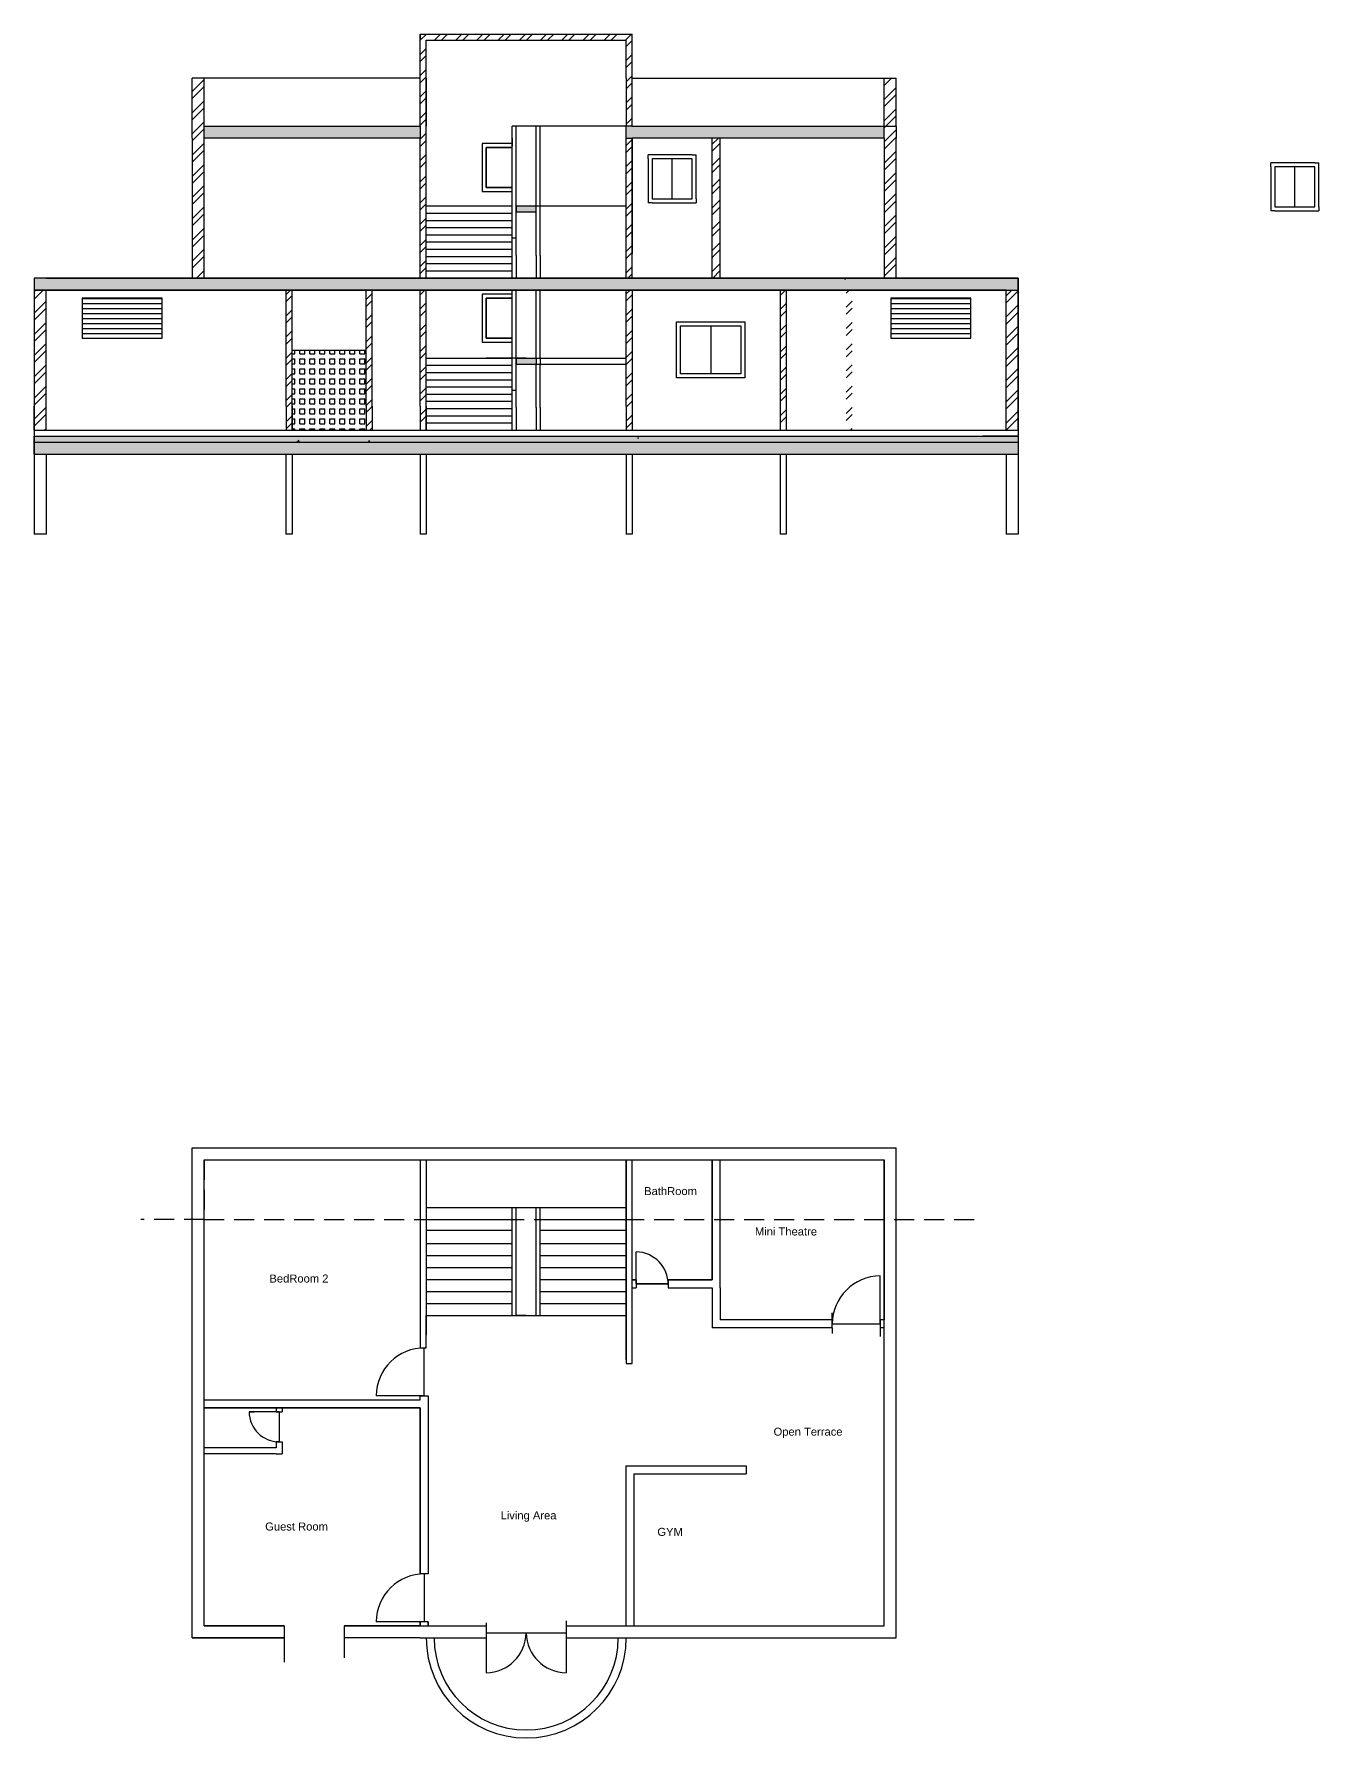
# Model space of a CAD drawing. Header units: inches. Extents: x 77.9 to 111.7, y 0 to 89.2.
# Drawn here: x 79.61 to 111.73, y 46.65 to 89.24 of the extents above; entities that cross this region are included whole.
import ezdxf

# ---------------------------------------------------------------- set-up
doc = ezdxf.new("R2010")
doc.units = ezdxf.units.IN
doc.header["$MEASUREMENT"] = 0
doc.linetypes.add('HIDDENX2', pattern=[0.75, 0.5, -0.25])
doc.layers.add('A', color=3, linetype='HIDDENX2')
doc.styles.get("Standard").update_dxf_attribs({"font": 'arial.ttf'})
pattern_1 = [(228.0127875, (0.036, 0.05), (-0.4, -0.45), [0.0067268, -0.665954402]), (184.9697407, (0.0315, 0.045), (0.6, 0.05), [0.0115434, -1.142796238]), (132.510447, (0.02, 0.044), (0.5, -0.55), [0.0081394, -0.80580163]), (267.273689, (0.0005, 0.0315), (0.05, 1), [0.0105119, -1.040677902]), (292.8336542, (0, 0.021), (-0.25, 0.6), [0.01030775, -1.020468656]), (357.273689, (0.004, 0.0115), (-1, 0.05), [0.0105119, -1.040677902]), (37.6942405, (0.0145, 0.011), (-0.65, -0.5), [0.01390145, -1.376242427]), (72.2553284, (0.0255, 0.0195), (0.35, 1.1), [0.0131244, -1.299316075]), (121.4295656, (0.0295, 0.032), (-0.4, 0.65), [0.0105475, -1.044203655]), (175.2363583, (0.024, 0.041), (0.55, -0.05), [0.0120416, -0.590038129]), (222.3974378, (0.012, 0.042), (-0.6, -0.55), [0.0155724, -1.54166875]), (138.814075, (0.05, 0.031), (-0.35, 0.3), [0.00531505, -0.52619224]), (171.4692344, (0.046, 0.0345), (0.65, -0.1), [0.01011185, -1.00107557]), (225, (0.036, 0.036), (-6e-18, -0.05), [0.00707105, -0.063639628]), (203.1985905, (0.0325, 0.042), (0.25, 0.1), [0.0038079, -0.376980755]), (291.8014095, (0.029, 0.0405), (-0.05, 0.15), [0.00538515, -0.26387309]), (30.9637565, (0.031, 0.0355), (0.15, 0.1), [0.00874645, -0.282801145]), (161.565051, (0.0385, 0.04), (0.1, -0.05), [0.00632455, -0.151789333]), (16.3895403, (0, 0.0405), (0.5, 0.15), [0.00886, -0.877142257]), (70.346176, (0.0085, 0.043), (-0.2, -0.55), [0.00743305, -0.735870387]), (293.1985905, (0.0385, 0.05), (-0.1, 0.25), [0.00761575, -0.373172905]), (343.6104597, (0.0415, 0.043), (-0.5, 0.15), [0.00886, -0.877142257]), (339.443955, (0, 0.0095), (-0.25, 0.1), [0.008544, -0.418656187]), (294.7751406, (0.008, 0.0065), (-0.25, 0.55), [0.0071589, -0.708732153]), (66.8014095, (0.039, 0), (0.1, 0.25), [0.00761575, -0.373172905]), (17.3540246, (0.042, 0.007), (-0.65, -0.2), [0.00838155, -0.82977118]), (69.443955, (0.0145, 0), (-0.1, -0.25), [0.004272, -0.422928187]), (101.3099325, (0.036, 0), (-0.05, 0.2), [0.0025495, -0.252401476]), (165.963757, (0.0355, 0.0025), (0.15, -0.05), [0.01030775, -0.195847531]), (186.009006, (0.0255, 0.005), (0.5, 0.05), [0.0095525, -0.945696159]), (303.690068, (0.031, 0.031), (-0.05, 0.1), [0.0072111, -0.173066464]), (353.1572266, (0.035, 0.025), (0.85, -0.1), [0.0125897, -1.246378131]), (60.945396, (0.0475, 0.0235), (-0.2, -0.35), [0.0051478, -0.509633707]), (90, (0.05, 0.028), (-0.05, 0.05), [0.003, -0.047]), (120.2564372, (0.0245, 0.0065), (0.2, -0.35), [0.0069462, -0.687676]), (48.0127875, (0.021, 0.0125), (0.4, 0.45), [0.0134536, -0.659227602]), (0, (0.03, 0.0225), (0.05, 0.05), [0.013, -0.037]), (325.3048465, (0.043, 0.0225), (0.5, -0.35), [0.0079057, -0.782663715]), (254.054604, (0.0495, 0.018), (-0.05, -0.2), [0.0072801, -0.356725394]), (207.6459754, (0.0475, 0.011), (-0.95, -0.5), [0.01185325, -1.17347371]), (175.4260787, (0.037, 0.0055), (-0.65, 0.05), [0.01253995, -1.24145367])]
pattern_2 = [(50, (0, 0), (0.071726018, -0.006275213), [0.0075, -0.0825]), (355, (0, 0), (-0.013875133, 0.075219213), [0.006, -0.066]), (100.451444, (0.00598, -0.00052), (0.057850885, 0.068944), [0.00637402, -0.07011421]), (46.1842, (0, 0.02), (0.106724133, -0.01655193), [0.01125, -0.12375]), (96.635635, (0.00889, 0.01862), (0.093466195, 0.09741186), [0.00956103, -0.10517138]), (351.18416, (0, 0.02), (0.09346619, 0.09741186), [0.009, -0.099]), (21, (0.01, 0.015), (0.059690705, -0.04026189), [0.0075, -0.0825]), (326, (0.01, 0.015), (0.024331533, 0.072515005), [0.006, -0.066]), (71.451445, (0.014974, 0.011645), (0.084022238, 0.032253115), [0.00637402, -0.07011421]), (37.5, (0, 0), (0.0012159855, 0.0332893854), [0, -0.0652, 0, -0.067, 0, -0.06625]), (7.5, (0, 0), (0.026306954, 0.039441171), [0, -0.0382, 0, -0.0637, 0, -0.02525]), (327.5, (-0.0223, 0), (0.0533822436, -0.002255487), [0, -0.025, 0, -0.078, 0, -0.1035]), (317.5, (-0.0323, 0), (0.058318617, 0.010010498), [0, -0.0325, 0, -0.0518, 0, -0.0735])]

msp = doc.modelspace()

# ---------------------------------------------------------------- hatches: boundary and pattern name
h = msp.add_hatch()
h.set_pattern_fill('ANSI32', color=256)
h.paths.add_polyline_path([(83.861, 86.639), (83.861, 86.939), (83.561, 86.939), (83.561, 86.639), (83.561, 83.139), (83.861, 83.139)])
h.paths.add_polyline_path([(89.411, 86.939), (89.411, 88.139), (89.411, 89.089), (94.411, 89.089), (94.411, 88.139), (94.411, 86.939), (94.561, 86.939), (94.561, 88.339), (94.561, 89.239), (89.261, 89.239), (89.261, 86.939), (89.261, 86.639), (89.261, 83.139), (89.411, 83.139)])
h.paths.add_polyline_path([(101.161, 86.639), (101.161, 86.939), (100.861, 86.939), (100.861, 86.639), (100.861, 83.139), (101.161, 83.139)])
h.paths.add_polyline_path([(96.761, 86.639), (96.561, 86.639), (96.561, 83.139), (96.761, 83.139)])
h.paths.add_polyline_path([(94.561, 86.639), (94.411, 86.639), (94.411, 84.942), (94.561, 84.942)], flags=17)
h.paths.add_polyline_path([(94.561, 84.942), (94.411, 84.942), (94.411, 83.742), (94.411, 83.139), (94.561, 83.139)], flags=17)
h.paths.add_polyline_path([(83.861, 88.139), (83.561, 88.139), (83.561, 86.939), (83.861, 86.939)])
h.paths.add_polyline_path([(101.161, 88.139), (100.861, 88.139), (100.861, 86.939), (101.161, 86.939)])
h.paths.add_polyline_path([(79.911, 82.839), (79.611, 82.839), (79.611, 79.339), (79.911, 79.339)])
h.paths.add_polyline_path([(86.061, 81.339), (86.061, 82.839), (85.911, 82.839), (85.911, 79.939), (85.911, 79.339), (86.061, 79.339)])
h.paths.add_polyline_path([(88.061, 82.839), (87.911, 82.839), (87.911, 79.939), (87.911, 79.339), (88.061, 79.339), (88.061, 79.939)])
h.paths.add_polyline_path([(89.411, 82.839), (89.261, 82.839), (89.261, 79.939), (89.261, 79.339), (89.411, 79.339), (89.411, 81.139)])
h.paths.add_polyline_path([(94.561, 82.839), (94.411, 82.839), (94.411, 81.139), (94.561, 81.139)])
h.paths.add_polyline_path([(94.561, 81.139), (94.411, 81.139), (94.411, 79.939), (94.411, 79.339), (94.561, 79.339), (94.561, 79.939)])
h.paths.add_polyline_path([(104.211, 82.839), (103.911, 82.839), (103.911, 79.339), (104.211, 79.339)])
h.paths.add_polyline_path([(100.061, 82.839), (99.911, 82.839), (99.911, 79.339), (100.061, 79.339)])
h.paths.add_polyline_path([(98.411, 82.839), (98.261, 82.839), (98.261, 79.939), (98.261, 79.339), (98.411, 79.339), (98.411, 79.939)])
h = msp.add_hatch()
h.set_pattern_fill('AR-CONC', color=256, scale=0.05)
h.set_pattern_definition([(50, (0, 0), (0.3586301, -0.0313761), [0.0375, -0.4125]), (355, (0, 0), (-0.0693757, 0.3760961), [0.03, -0.33]), (100.45144, (0.0299, -0.0026), (0.2892544, 0.34472), [0.0318701, -0.3505711]), (46.1842, (0, 0.1), (0.5336207, -0.0827596), [0.05625, -0.61875]), (96.63564, (0.04447, 0.0931), (0.467331, 0.4870593), [0.0478052, -0.5258569]), (351.18416, (0, 0.1), (0.467331, 0.4870593), [0.045, -0.495]), (21, (0.05, 0.075), (0.2984535, -0.20130945), [0.0375, -0.4125]), (326, (0.05, 0.075), (0.1216577, 0.362575), [0.03, -0.33]), (71.45144, (0.07487, 0.05822), (0.4201112, 0.1612656), [0.0318701, -0.3505711]), (37.5, (0, 0), (0.00607993, 0.16644693), [0, -0.326, 0, -0.335, 0, -0.33125]), (7.5, (0, 0), (0.13153477, 0.19720586), [0, -0.191, 0, -0.3185, 0, -0.12625]), (327.5, (-0.1115, 0), (0.26691122, -0.01127744), [0, -0.125, 0, -0.39, 0, -0.5175]), (317.5, (-0.1615, 0), (0.2915931, 0.0500525), [0, -0.1625, 0, -0.259, 0, -0.3675])])
h.paths.add_polyline_path([(89.261, 86.939), (83.861, 86.939), (83.861, 86.639), (89.261, 86.639)])
h.paths.add_polyline_path([(100.861, 86.939), (94.561, 86.939), (94.411, 86.939), (94.411, 86.639), (94.561, 86.639), (100.861, 86.639)])
h = msp.add_hatch()
h.set_pattern_fill('AR-CONC', color=256, scale=0.01)
h.set_pattern_definition(pattern_2)
h.paths.add_polyline_path([(92.161, 81.139), (91.661, 81.139), (91.661, 80.989), (92.161, 80.989)])
h.paths.add_polyline_path([(92.161, 84.942), (91.661, 84.942), (91.661, 84.792), (92.161, 84.792)])
h = msp.add_hatch()
h.set_pattern_fill('AR-CONC', color=256)
h.paths.add_polyline_path([(104.211, 83.139), (79.611, 83.139), (79.611, 82.839), (103.911, 82.839), (104.211, 82.839)])
h = msp.add_hatch()
h.set_pattern_fill('AR-CONC', color=256, scale=0.05)
h.set_pattern_definition([(50, (0, 0), (0.3586301, -0.0313761), [0.0375, -0.4125]), (355, (0, 0), (-0.0693757, 0.3760961), [0.03, -0.33]), (100.45144, (0.0299, -0.0026), (0.2892544, 0.34472), [0.0318701, -0.3505711]), (46.1842, (0, 0.1), (0.5336207, -0.0827596), [0.05625, -0.61875]), (96.63564, (0.04447, 0.0931), (0.467331, 0.4870593), [0.0478052, -0.5258569]), (351.18416, (0, 0.1), (0.467331, 0.4870593), [0.045, -0.495]), (21, (0.05, 0.075), (0.2984535, -0.20130945), [0.0375, -0.4125]), (326, (0.05, 0.075), (0.1216577, 0.362575), [0.03, -0.33]), (71.45144, (0.07487, 0.05822), (0.4201112, 0.1612656), [0.0318701, -0.3505711]), (37.5, (0, 0), (0.00607993, 0.16644693), [0, -0.326, 0, -0.335, 0, -0.33125]), (7.5, (0, 0), (0.13153477, 0.19720586), [0, -0.191, 0, -0.3185, 0, -0.12625]), (327.5, (-0.1115, 0), (0.26691122, -0.01127744), [0, -0.125, 0, -0.39, 0, -0.5175]), (317.5, (-0.1615, 0), (0.2915931, 0.0500525), [0, -0.1625, 0, -0.259, 0, -0.3675])])
h.paths.add_polyline_path([(104.211, 83.139), (79.611, 83.139), (79.611, 82.839), (103.911, 82.839), (104.211, 82.839)])
h = msp.add_hatch()
h.set_pattern_fill('TRANS', color=256)
h.paths.add_polyline_path([(82.811, 82.639), (80.811, 82.639), (80.811, 81.639), (82.811, 81.639)])
h = msp.add_hatch()
h.set_pattern_fill('LINE', color=256)
h.paths.add_polyline_path([(82.811, 82.639), (80.811, 82.639), (80.811, 81.639), (82.811, 81.639)])
h = msp.add_hatch()
h.set_pattern_fill('TRANS', color=256)
h.set_pattern_definition([(0, (20.21126, 0), (0, 0.25), []), (0, (20.21126, 0.125), (0, 0.25), [0.125, -0.125])])
h.paths.add_polyline_path([(103.022, 82.639), (101.022, 82.639), (101.022, 81.639), (103.022, 81.639)])
h = msp.add_hatch()
h.set_pattern_fill('LINE', color=256)
h.set_pattern_definition([(0, (20.21126, 0), (0, 0.125), [])])
h.paths.add_polyline_path([(103.022, 82.639), (101.022, 82.639), (101.022, 81.639), (103.022, 81.639)])
h = msp.add_hatch()
h.set_pattern_fill('SQUARE', color=256)
h.paths.add_polyline_path([(87.911, 81.339), (86.061, 81.339), (86.061, 79.939), (86.061, 79.339), (87.911, 79.339), (87.911, 79.939)], flags=17)
h.paths.add_polyline_path([(87.911, 81.339), (86.061, 81.339), (86.061, 79.339), (86.111, 79.339), (87.911, 79.339), (87.911, 79.939)], flags=17)
h = msp.add_hatch()
h.set_pattern_fill('SQUARE', color=256)
h.paths.add_polyline_path([(87.911, 81.339), (86.061, 81.339), (86.061, 79.939), (86.061, 79.339), (86.111, 79.339), (87.911, 79.339), (87.911, 79.939)])
h = msp.add_hatch()
h.set_pattern_fill('AR-CONC', color=256)
h.paths.add_polyline_path([(104.211, 79.189), (103.323, 79.189), (79.611, 79.189), (79.611, 79.039), (104.211, 79.039)])
h = msp.add_hatch()
h.set_pattern_fill('AR-CONC', color=256)
h.paths.add_polyline_path([(104.211, 79.189), (79.611, 79.189), (79.611, 79.039), (104.211, 79.039)])
h = msp.add_hatch()
h.set_pattern_fill('AR-CONC', color=256)
h.paths.add_polyline_path([(104.211, 79.189), (79.611, 79.189), (79.611, 79.039), (104.211, 79.039)])
h = msp.add_hatch()
h.set_pattern_fill('AR-CONC', color=256, scale=0.01)
h.set_pattern_definition(pattern_2)
h.paths.add_polyline_path([(104.211, 79.189), (79.611, 79.189), (79.611, 79.039), (104.211, 79.039)])
h = msp.add_hatch()
h.set_pattern_fill('GRAVEL', color=256, scale=0.06)
h.set_pattern_definition([(228.0127875, (0.0432, 0.06), (-0.48, -0.54), [0.00807216, -0.799145283]), (184.9697407, (0.0378, 0.054), (0.72, 0.06), [0.01385208, -1.371355486]), (132.510447, (0.024, 0.0528), (0.6, -0.66), [0.00976728, -0.966961956]), (267.273689, (0.0006, 0.0378), (0.06, 1.2), [0.01261428, -1.248813482]), (292.8336542, (0, 0.0252), (-0.3, 0.72), [0.0123693, -1.224562388]), (357.273689, (0.0048, 0.0138), (-1.2, 0.06), [0.01261428, -1.248813482]), (37.6942405, (0.0174, 0.0132), (-0.78, -0.6), [0.01668174, -1.651490913]), (72.2553284, (0.0306, 0.0234), (0.42, 1.32), [0.01574928, -1.55917929]), (121.4295656, (0.0354, 0.0384), (-0.48, 0.78), [0.012657, -1.253044387]), (175.2363583, (0.0288, 0.0492), (0.66, -0.06), [0.01444992, -0.708045755]), (222.3974378, (0.0144, 0.0504), (-0.72, -0.66), [0.01868688, -1.8500025]), (138.814075, (0.06, 0.0372), (-0.42, 0.36), [0.00637806, -0.63143069]), (171.4692344, (0.0552, 0.0414), (0.78, -0.12), [0.01213422, -1.201290685]), (225, (0.0432, 0.0432), (-7e-18, -0.06), [0.00848526, -0.076367554]), (203.1985905, (0.039, 0.0504), (0.3, 0.12), [0.00456948, -0.452376906]), (291.801409, (0.0348, 0.0486), (-0.06, 0.18), [0.00646218, -0.316647708]), (30.9637565, (0.0372, 0.0426), (0.18, 0.12), [0.01049574, -0.339361374]), (161.565051, (0.0462, 0.048), (0.12, -0.06), [0.00758946, -0.1821472]), (16.3895403, (0, 0.0486), (0.6, 0.18), [0.010632, -1.05257071]), (70.346176, (0.0102, 0.0516), (-0.24, -0.66), [0.00891966, -0.883044465]), (293.1985905, (0.0462, 0.06), (-0.12, 0.3), [0.0091389, -0.447807486]), (343.6104597, (0.0498, 0.0516), (-0.6, 0.18), [0.010632, -1.05257071]), (339.443955, (0, 0.0114), (-0.3, 0.12), [0.0102528, -0.502387425]), (294.7751406, (0.0096, 0.0078), (-0.3, 0.66), [0.00859068, -0.850478584]), (66.8014095, (0.0468, 0), (0.12, 0.3), [0.0091389, -0.447807486]), (17.3540246, (0.0504, 0.0084), (-0.78, -0.24), [0.01005786, -0.995725417]), (69.443955, (0.0174, 0), (-0.12, -0.3), [0.0051264, -0.507513825]), (101.309932, (0.0432, 0), (-0.06, 0.24), [0.0030594, -0.30288177]), (165.963757, (0.0426, 0.003), (0.18, -0.06), [0.0123693, -0.235017038]), (186.009006, (0.0306, 0.006), (0.6, 0.06), [0.011463, -1.13483539]), (303.690068, (0.0372, 0.0372), (-0.06, 0.12), [0.00865332, -0.207679757]), (353.1572266, (0.042, 0.03), (1.02, -0.12), [0.01510764, -1.495653757]), (60.945396, (0.057, 0.0282), (-0.24, -0.42), [0.00617736, -0.611560448]), (90, (0.06, 0.0336), (-0.06, 0.06), [0.0036, -0.0564]), (120.256437, (0.0294, 0.0078), (0.24, -0.42), [0.00833544, -0.8252112]), (48.0127875, (0.0252, 0.015), (0.48, 0.54), [0.01614432, -0.791073123]), (0, (0.036, 0.027), (0.06, 0.06), [0.0156, -0.0444]), (325.3048465, (0.0516, 0.027), (0.6, -0.42), [0.00948684, -0.939196458]), (254.054604, (0.0594, 0.0216), (-0.06, -0.24), [0.00873612, -0.428070473]), (207.6459754, (0.057, 0.0132), (-1.14, -0.6), [0.0142239, -1.40816845]), (175.4260787, (0.0444, 0.0066), (-0.78, 0.06), [0.01504794, -1.489744404])])
h.paths.add_polyline_path([(104.211, 79.039), (79.611, 79.039), (79.611, 78.739), (104.211, 78.739)])
h = msp.add_hatch()
h.set_pattern_fill('GRAVEL', color=256, scale=0.05)
h.set_pattern_definition(pattern_1)
h.paths.add_polyline_path([(104.211, 79.039), (79.611, 79.039), (79.611, 78.739), (104.211, 78.739)])
h = msp.add_hatch()
h.set_pattern_fill('GRAVEL', color=256, scale=0.05)
h.set_pattern_definition(pattern_1)
h.paths.add_polyline_path([(104.211, 79.039), (79.611, 79.039), (79.611, 78.739), (104.211, 78.739)])
h = msp.add_hatch()
h.set_pattern_fill('GRAVEL', color=256, scale=0.05)
h.set_pattern_definition(pattern_1)
h.paths.add_polyline_path([(104.211, 79.039), (79.611, 79.039), (79.611, 78.739), (104.211, 78.739)])
h = msp.add_hatch()
h.set_pattern_fill('HONEY', color=256)
h.paths.add_polyline_path([(104.211, 79.039), (79.611, 79.039), (79.611, 78.739), (104.211, 78.739)])
h = msp.add_hatch()
h.set_pattern_fill('HONEY', color=256)
h.paths.add_polyline_path([(104.211, 79.039), (79.611, 79.039), (79.611, 78.739), (104.211, 78.739)])

# ---------------------------------------------------------------- linework, layer by layer
for p, q in [((89.261, 86.939), (89.261, 89.239)), ((89.261, 89.239), (94.561, 89.239)), ((89.261, 89.239), (89.261, 89.089)), ((89.411, 88.139), (89.411, 89.089)), ((89.411, 89.089), (94.411, 89.089)), ((94.411, 88.139), (94.411, 89.089)), ((94.561, 88.339), (94.561, 89.239)), ((89.261, 86.939), (89.261, 88.339)), ((94.561, 86.939), (94.561, 88.339)), ((89.261, 88.139), (83.561, 88.139)), ((83.561, 86.939), (83.561, 88.139)), ((83.861, 86.639), (83.861, 88.139)), ((89.261, 86.939), (89.261, 88.139)), ((89.411, 88.139), (89.411, 86.939)), ((89.411, 88.139), (89.411, 86.939)), ((89.411, 86.939), (89.411, 88.139)), ((94.411, 88.139), (94.411, 86.939)), ((94.411, 88.139), (94.411, 86.939)), ((94.561, 88.139), (101.161, 88.139)), ((100.861, 86.639), (100.861, 88.139)), ((101.161, 86.939), (101.161, 88.139)), ((83.561, 86.639), (83.561, 86.939)), ((83.861, 86.939), (89.261, 86.939)), ((89.261, 86.939), (89.261, 86.639)), ((89.411, 83.139), (89.411, 86.939)), ((92.161, 86.939), (91.561, 86.939)), ((91.561, 86.639), (91.561, 86.939)), ((91.661, 86.639), (91.661, 86.939)), ((94.561, 86.939), (92.161, 86.939)), ((92.161, 86.639), (92.161, 86.939)), ((92.261, 84.942), (92.261, 86.939)), ((94.411, 83.139), (94.411, 86.939)), ((94.561, 86.939), (101.161, 86.939)), ((83.561, 86.639), (83.561, 83.139)), ((89.261, 86.639), (83.861, 86.639)), ((83.861, 83.139), (83.861, 86.639)), ((89.261, 83.742), (89.261, 86.642)), ((89.261, 83.139), (89.261, 86.639)), ((89.411, 83.742), (89.411, 86.642)), ((91.561, 83.142), (91.561, 86.642)), ((91.561, 86.408), (91.561, 86.639)), ((91.561, 86.639), (91.561, 86.439)), ((91.661, 86.408), (91.661, 86.639)), ((92.161, 86.408), (92.161, 86.639)), ((92.261, 86.408), (92.261, 86.639)), ((94.411, 83.742), (94.411, 86.642)), ((94.411, 86.639), (94.561, 86.639)), ((94.561, 86.642), (94.561, 83.742)), ((100.861, 86.639), (94.561, 86.639)), ((94.561, 83.139), (94.561, 86.639)), ((96.561, 83.139), (96.561, 86.639)), ((96.761, 83.139), (96.761, 86.639)), ((100.861, 86.639), (100.861, 83.139)), ((101.161, 83.139), (101.161, 86.639)), ((91.561, 86.402), (90.911, 86.402)), ((90.911, 86.402), (90.911, 85.402)), ((90.911, 85.402), (90.911, 86.402)), ((90.911, 86.402), (91.561, 86.402)), ((91.561, 84.608), (91.561, 86.408)), ((91.661, 84.608), (91.661, 86.408)), ((92.161, 83.708), (92.161, 86.408)), ((92.261, 83.708), (92.261, 86.408)), ((95.062, 86.217), (94.962, 86.217)), ((94.962, 86.117), (94.962, 86.217)), ((94.962, 86.117), (94.962, 85.117)), ((96.062, 86.217), (95.062, 86.217)), ((96.062, 86.117), (95.062, 86.117)), ((95.062, 86.117), (95.062, 85.117)), ((95.562, 85.117), (95.562, 86.117)), ((96.062, 86.217), (96.162, 86.217)), ((96.062, 85.117), (96.062, 86.117)), ((96.162, 86.117), (96.162, 86.217)), ((96.162, 85.117), (96.162, 86.117)), ((110.625, 86.019), (110.525, 86.019)), ((110.525, 85.919), (110.525, 86.019)), ((110.525, 85.919), (110.525, 84.919)), ((111.625, 86.019), (110.625, 86.019)), ((111.625, 85.919), (110.625, 85.919)), ((110.625, 85.919), (110.625, 84.919)), ((111.125, 84.919), (111.125, 85.919)), ((111.625, 86.019), (111.725, 86.019)), ((111.625, 84.919), (111.625, 85.919)), ((111.725, 85.919), (111.725, 86.019)), ((111.725, 84.919), (111.725, 85.919)), ((90.911, 85.402), (91.561, 85.402)), ((91.561, 85.402), (90.911, 85.402)), ((89.411, 83.142), (89.411, 84.942)), ((89.411, 84.942), (91.561, 84.942)), ((89.411, 84.762), (91.561, 84.762)), ((89.411, 84.762), (91.561, 84.762)), ((91.661, 84.942), (92.161, 84.942)), ((91.661, 84.942), (91.661, 84.792)), ((91.661, 84.792), (92.161, 84.792)), ((92.161, 84.942), (94.411, 84.942)), ((94.962, 85.117), (94.962, 85.017)), ((95.062, 85.017), (94.962, 85.017)), ((95.062, 85.117), (96.062, 85.117)), ((95.062, 85.117), (95.562, 85.117)), ((95.062, 85.017), (96.062, 85.017)), ((96.062, 85.017), (96.162, 85.017)), ((96.162, 85.117), (96.162, 85.017)), ((110.525, 84.919), (110.525, 84.819)), ((110.625, 84.819), (110.525, 84.819)), ((110.625, 84.919), (111.625, 84.919)), ((110.625, 84.919), (111.125, 84.919)), ((110.625, 84.819), (111.625, 84.819)), ((111.625, 84.819), (111.725, 84.819)), ((111.725, 84.919), (111.725, 84.819)), ((89.411, 84.582), (91.561, 84.582)), ((89.411, 84.402), (91.561, 84.402)), ((91.561, 83.142), (91.561, 84.608)), ((91.661, 83.708), (91.661, 84.608)), ((89.411, 84.222), (91.561, 84.222)), ((89.411, 84.042), (91.561, 84.042)), ((91.561, 83.142), (91.561, 84.142)), ((91.561, 84.142), (91.661, 84.142)), ((89.411, 83.862), (91.561, 83.862)), ((89.411, 83.682), (91.561, 83.682)), ((89.411, 83.502), (91.561, 83.502)), ((91.661, 83.708), (91.661, 83.139)), ((92.161, 83.708), (92.161, 83.139)), ((92.261, 83.708), (92.261, 83.139)), ((79.611, 83.139), (79.611, 79.339)), ((79.911, 83.139), (79.611, 83.139)), ((79.911, 83.139), (103.911, 83.139)), ((83.561, 83.139), (101.161, 83.139)), ((89.411, 83.322), (91.561, 83.322)), ((90.911, 83.139), (92.911, 83.139)), ((104.211, 83.139), (104.211, 79.339)), ((79.911, 82.839), (79.611, 82.839)), ((103.911, 82.839), (79.911, 82.839)), ((79.911, 79.339), (79.911, 82.839)), ((82.811, 82.639), (80.811, 82.639)), ((80.811, 82.639), (80.811, 81.639)), ((82.811, 81.639), (82.811, 82.639)), ((85.911, 79.939), (85.911, 82.839)), ((86.061, 79.939), (86.061, 82.839)), ((87.911, 79.939), (87.911, 82.839)), ((88.061, 79.939), (88.061, 82.839)), ((89.261, 79.939), (89.261, 82.839)), ((89.411, 79.939), (89.411, 82.839)), ((90.911, 81.639), (90.911, 82.639)), ((90.911, 82.639), (91.561, 82.639)), ((90.911, 81.639), (90.911, 82.639)), ((90.911, 82.639), (91.561, 82.639)), ((91.561, 82.605), (91.561, 82.839)), ((91.661, 82.605), (91.661, 82.839)), ((92.161, 82.605), (92.161, 82.839)), ((92.261, 82.605), (92.261, 82.839)), ((94.411, 79.939), (94.411, 82.839)), ((94.561, 82.839), (94.561, 79.939)), ((98.261, 82.839), (98.261, 79.939)), ((98.411, 82.839), (98.411, 79.939)), ((99.911, 82.839), (100.061, 82.839)), ((103.022, 82.639), (101.022, 82.639)), ((101.022, 82.639), (101.022, 81.639)), ((103.022, 81.639), (103.022, 82.639)), ((103.911, 79.339), (103.911, 82.839)), ((103.911, 82.839), (104.211, 82.839)), ((104.211, 79.339), (104.211, 82.839)), ((91.561, 80.805), (91.561, 82.605)), ((91.661, 80.805), (91.661, 82.605)), ((92.161, 81.139), (92.161, 82.605)), ((92.261, 81.139), (92.261, 82.605)), ((101.022, 82.5), (103.022, 82.5)), ((90.911, 81.639), (90.911, 82.105)), ((96.522, 81.947), (96.522, 80.747)), ((80.811, 81.639), (82.811, 81.639)), ((90.911, 81.639), (91.561, 81.639)), ((91.561, 81.639), (90.911, 81.639)), ((101.022, 81.639), (103.022, 81.639)), ((86.061, 79.339), (86.061, 81.339)), ((86.061, 81.339), (87.911, 81.339)), ((89.411, 79.339), (89.411, 81.139)), ((89.411, 81.139), (91.561, 81.139)), ((89.411, 80.959), (91.561, 80.959)), ((89.411, 80.959), (91.561, 80.959)), ((91.911, 81.139), (90.911, 81.139)), ((91.661, 81.139), (92.161, 81.139)), ((91.661, 81.139), (91.661, 80.989)), ((91.661, 80.989), (92.161, 80.989)), ((91.911, 81.139), (92.911, 81.139)), ((92.161, 81.139), (94.411, 81.139)), ((92.161, 81.139), (92.161, 80.989)), ((92.161, 81.127), (92.161, 81.127)), ((92.161, 81.113), (92.161, 81.114)), ((92.161, 79.905), (92.161, 80.989)), ((92.161, 80.989), (94.411, 80.989)), ((92.261, 81.139), (92.261, 80.989)), ((92.261, 79.905), (92.261, 80.989)), ((89.411, 80.779), (91.561, 80.779)), ((89.411, 80.599), (91.561, 80.599)), ((91.561, 79.339), (91.561, 80.805)), ((91.661, 79.905), (91.661, 80.805)), ((89.411, 80.419), (91.561, 80.419)), ((89.411, 80.239), (91.561, 80.239)), ((91.561, 79.339), (91.561, 80.339)), ((91.561, 80.339), (91.661, 80.339)), ((79.611, 79.339), (79.611, 79.939)), ((85.911, 79.939), (85.911, 79.339)), ((86.061, 79.939), (86.061, 79.339)), ((87.911, 79.939), (87.911, 79.339)), ((88.061, 79.939), (88.061, 79.339)), ((89.261, 79.939), (89.261, 79.339)), ((89.411, 80.059), (91.561, 80.059)), ((89.411, 79.939), (89.411, 79.339)), ((89.411, 79.879), (91.561, 79.879)), ((89.411, 79.699), (91.561, 79.699)), ((91.661, 79.905), (91.661, 79.339)), ((92.161, 79.905), (92.161, 79.339)), ((92.261, 79.905), (92.261, 79.339)), ((94.411, 79.939), (94.411, 79.339)), ((94.561, 79.939), (94.561, 79.339)), ((98.261, 79.939), (98.261, 79.339)), ((98.411, 79.939), (98.411, 79.339)), ((79.611, 79.339), (104.211, 79.339)), ((79.611, 79.339), (79.611, 78.739)), ((79.611, 79.339), (80.811, 79.339)), ((85.911, 79.339), (86.111, 79.339)), ((89.411, 79.519), (91.561, 79.519)), ((89.411, 79.339), (89.411, 79.339)), ((104.211, 79.339), (104.211, 78.739)), ((79.611, 79.039), (79.611, 79.189)), ((79.611, 79.189), (104.211, 79.189)), ((79.611, 78.739), (79.611, 79.039)), ((79.611, 79.039), (104.211, 79.039)), ((104.211, 79.189), (103.323, 79.189)), ((79.611, 78.739), (104.211, 78.739)), ((79.611, 78.739), (79.611, 77.739)), ((79.911, 78.739), (79.911, 77.739)), ((85.907, 78.739), (85.907, 76.739)), ((86.061, 78.739), (86.061, 76.739)), ((89.261, 78.739), (89.261, 76.739)), ((89.411, 78.739), (89.411, 76.739)), ((94.411, 78.739), (94.411, 76.739)), ((94.561, 78.739), (94.561, 76.739)), ((98.261, 78.739), (98.261, 76.739)), ((98.411, 78.739), (98.411, 76.739)), ((103.911, 78.739), (103.911, 76.739)), ((104.211, 78.739), (104.211, 76.739)), ((79.611, 77.739), (79.611, 76.739)), ((79.911, 77.739), (79.911, 76.739)), ((79.911, 76.739), (79.611, 76.739)), ((86.061, 76.739), (85.907, 76.739)), ((89.411, 76.739), (89.261, 76.739)), ((94.561, 76.739), (94.411, 76.739)), ((98.411, 76.739), (98.261, 76.739)), ((104.211, 76.739), (103.911, 76.739)), ((83.561, 49.147), (83.561, 61.397)), ((83.561, 61.397), (101.161, 61.397)), ((101.161, 56.512), (101.161, 61.397)), ((101.161, 61.047), (101.161, 61.347)), ((83.861, 61.097), (100.861, 61.097)), ((83.861, 49.447), (83.861, 61.097)), ((89.261, 61.108), (89.261, 56.714)), ((89.411, 61.108), (89.411, 56.714)), ((89.411, 61.097), (91.911, 61.097)), ((89.411, 61.097), (91.911, 61.097)), ((94.411, 56.108), (94.411, 61.108)), ((94.411, 61.108), (94.411, 56.008)), ((94.561, 56.108), (94.561, 61.108)), ((94.561, 61.097), (96.561, 61.097)), ((96.561, 61.097), (96.561, 58.097)), ((96.761, 61.097), (100.861, 61.097)), ((100.861, 56.512), (100.861, 61.097)), ((100.861, 61.097), (100.861, 57.097)), ((89.261, 59.908), (89.261, 59.608)), ((89.411, 59.908), (91.411, 59.908)), ((89.411, 59.908), (89.411, 59.608)), ((91.411, 59.908), (92.411, 59.908)), ((91.561, 58.108), (91.561, 59.908)), ((91.661, 58.108), (91.661, 59.908)), ((92.161, 57.208), (92.161, 59.908)), ((92.261, 57.208), (92.261, 59.908)), ((92.411, 59.908), (94.411, 59.908)), ((89.411, 59.608), (91.411, 59.608)), ((89.411, 59.337), (91.411, 59.337)), ((91.411, 59.608), (91.561, 59.608)), ((91.411, 59.337), (91.561, 59.337)), ((92.261, 59.608), (92.411, 59.608)), ((92.261, 59.337), (92.411, 59.337)), ((92.411, 59.608), (94.411, 59.608)), ((92.411, 59.337), (94.282, 59.337)), ((94.282, 59.337), (94.411, 59.337)), ((89.411, 59.008), (91.411, 59.008)), ((91.411, 59.008), (91.561, 59.008)), ((92.261, 59.008), (92.411, 59.008)), ((92.411, 59.008), (94.411, 59.008)), ((94.661, 57.997), (94.661, 58.797)), ((89.411, 58.708), (91.411, 58.708)), ((89.411, 58.408), (91.411, 58.408)), ((91.411, 58.708), (91.561, 58.708)), ((91.411, 58.408), (91.561, 58.408)), ((92.261, 58.708), (92.411, 58.708)), ((92.261, 58.408), (92.411, 58.408)), ((92.411, 58.708), (94.411, 58.708)), ((92.411, 58.408), (94.411, 58.408)), ((89.411, 58.108), (91.411, 58.108)), ((91.411, 58.108), (91.561, 58.108)), ((91.561, 57.208), (91.561, 58.108)), ((91.661, 57.208), (91.661, 58.108)), ((92.261, 58.108), (92.411, 58.108)), ((92.411, 58.108), (94.411, 58.108)), ((94.561, 58.097), (94.661, 58.097)), ((94.661, 58.097), (94.561, 58.097)), ((94.661, 58.097), (94.661, 57.897)), ((94.661, 57.997), (95.461, 57.997)), ((95.461, 57.997), (94.661, 57.997)), ((96.561, 58.097), (95.461, 58.097)), ((95.461, 58.097), (95.461, 57.897)), ((100.761, 56.997), (100.761, 58.197)), ((89.411, 57.808), (91.411, 57.808)), ((89.411, 57.508), (91.411, 57.508)), ((91.411, 57.808), (91.561, 57.808)), ((91.411, 57.508), (91.561, 57.508)), ((92.261, 57.808), (92.411, 57.808)), ((92.261, 57.508), (92.411, 57.508)), ((92.411, 57.808), (94.411, 57.808)), ((92.411, 57.508), (94.411, 57.508)), ((96.561, 57.897), (96.561, 57.097)), ((96.761, 57.897), (96.761, 57.097)), ((89.411, 56.714), (89.411, 57.208)), ((89.411, 57.208), (91.411, 57.208)), ((89.411, 57.208), (91.411, 57.208)), ((91.411, 57.208), (92.411, 57.208)), ((91.911, 57.208), (91.661, 57.208)), ((92.411, 57.208), (94.411, 57.208)), ((92.411, 57.208), (94.411, 57.208)), ((96.561, 57.097), (96.561, 56.897)), ((99.561, 57.097), (96.761, 57.097)), ((99.561, 56.897), (99.561, 57.272)), ((100.761, 57.097), (100.761, 57.214)), ((100.861, 57.097), (100.761, 57.097)), ((100.761, 57.097), (100.761, 56.897)), ((89.261, 56.714), (89.261, 56.397)), ((89.411, 56.397), (89.411, 56.714)), ((96.683, 56.897), (96.561, 56.897)), ((99.561, 56.897), (96.683, 56.897)), ((99.561, 56.998), (100.761, 56.997)), ((99.561, 56.897), (99.561, 56.756)), ((100.861, 56.897), (100.761, 56.897)), ((100.861, 56.897), (100.761, 56.897)), ((100.761, 56.897), (100.761, 56.686)), ((89.261, 56.397), (89.411, 56.397)), ((89.361, 55.197), (89.361, 56.397)), ((100.861, 49.447), (100.861, 56.512)), ((101.161, 49.147), (101.161, 56.512)), ((94.411, 56.008), (94.561, 56.008)), ((94.561, 56.008), (94.561, 56.108)), ((83.561, 49.147), (83.561, 55.562)), ((89.361, 55.197), (88.161, 55.197)), ((89.261, 55.097), (89.261, 55.197)), ((89.261, 55.197), (89.461, 55.197)), ((89.461, 55.197), (89.461, 55.097)), ((89.261, 54.897), (83.861, 54.897)), ((83.861, 54.897), (85.661, 54.897)), ((85.736, 54.797), (84.986, 54.797)), ((84.986, 54.797), (85.112, 54.797)), ((85.661, 54.897), (85.661, 54.797)), ((85.661, 54.897), (85.661, 54.797)), ((85.661, 54.797), (85.811, 54.797)), ((85.736, 54.797), (85.736, 54.047)), ((85.811, 54.897), (85.811, 54.797)), ((89.261, 50.747), (89.261, 54.897)), ((85.661, 53.897), (83.861, 53.897)), ((85.661, 53.747), (83.861, 53.747)), ((85.736, 54.047), (85.661, 54.047)), ((85.661, 54.047), (85.811, 54.047)), ((85.661, 54.047), (85.661, 53.897)), ((85.661, 53.747), (85.811, 53.747)), ((85.811, 54.047), (85.811, 53.897)), ((85.811, 53.897), (85.811, 53.747)), ((94.411, 49.447), (94.411, 53.447)), ((94.411, 53.447), (97.411, 53.447)), ((97.411, 53.447), (97.411, 53.247)), ((89.461, 50.747), (89.261, 50.747)), ((89.361, 50.747), (89.361, 49.547)), ((83.861, 49.447), (85.861, 49.447)), ((83.861, 49.447), (85.861, 49.447)), ((85.861, 49.447), (83.861, 49.447)), ((85.861, 49.447), (85.861, 48.54)), ((89.261, 49.447), (87.361, 49.447)), ((87.361, 49.447), (87.361, 48.647)), ((87.361, 49.447), (89.261, 49.447)), ((89.361, 49.547), (88.161, 49.547)), ((89.261, 49.447), (89.261, 49.547)), ((89.461, 49.547), (89.261, 49.547)), ((89.261, 49.447), (89.587, 49.447)), ((89.336, 49.447), (90.911, 49.447)), ((89.461, 49.447), (89.461, 49.547)), ((89.461, 49.447), (89.461, 49.547)), ((90.911, 49.524), (90.911, 49.024)), ((92.911, 49.571), (92.911, 49.058)), ((92.911, 49.447), (94.561, 49.447)), ((94.561, 49.447), (100.861, 49.447)), ((85.861, 49.147), (83.561, 49.147)), ((89.261, 49.147), (87.361, 49.147)), ((89.261, 49.147), (89.411, 49.147)), ((89.336, 49.147), (90.911, 49.147)), ((89.411, 49.147), (90.911, 49.147)), ((89.411, 49.147), (90.911, 49.147)), ((90.911, 49.274), (92.911, 49.274)), ((90.911, 49.274), (91.911, 49.274)), ((90.911, 49.274), (90.911, 48.274)), ((91.911, 49.274), (91.911, 49.274)), ((92.911, 49.274), (92.911, 48.274)), ((92.911, 49.147), (94.561, 49.147)), ((94.561, 49.147), (101.161, 49.147)), ((94.561, 49.147), (94.561, 49.147))]:
    msp.add_line(p, q)
for points in [[(89.411, 86.939), (89.411, 88.139)], [(89.411, 86.939), (89.411, 88.139)], [(94.411, 88.139), (94.411, 88.139), (94.411, 86.939)], [(94.411, 88.139), (94.411, 88.139), (94.411, 86.939)], [(91.561, 86.502), (90.811, 86.502), (90.811, 85.302), (91.561, 85.302)], [(91.561, 86.402), (90.911, 86.402), (90.911, 85.402), (91.561, 85.402)], [(91.561, 86.402), (90.911, 86.402), (90.911, 85.402), (91.561, 85.402)], [(79.611, 83.139), (79.611, 82.839), (103.911, 82.839), (104.211, 82.839), (104.211, 83.139), (79.611, 83.139)], [(91.561, 82.739), (90.811, 82.739), (90.811, 81.539), (91.561, 81.539)], [(91.561, 82.639), (90.911, 82.639), (90.911, 81.639), (91.561, 81.639)], [(91.561, 82.639), (90.911, 82.639), (90.911, 81.639), (91.561, 81.639)], [(95.772, 80.747), (95.772, 81.947), (97.272, 81.947), (97.272, 80.747), (95.772, 80.747)], [(95.461, 58.097), (96.561, 58.097), (96.561, 61.097)], [(95.461, 58.097), (96.561, 58.097), (96.561, 61.097)], [(96.761, 57.897), (96.761, 61.097)], [(94.561, 58.097), (94.661, 58.097)], [(94.561, 58.097), (94.661, 58.097)], [(94.561, 57.897), (94.661, 57.897)], [(95.461, 57.897), (96.561, 57.897)], [(83.861, 55.097), (89.261, 55.097)], [(89.461, 55.097), (89.461, 50.747)], [(83.861, 54.897), (89.261, 54.897), (89.261, 50.747)], [(83.861, 54.897), (89.261, 54.897), (89.261, 50.747)], [(94.411, 49.447), (94.411, 53.447), (97.411, 53.447)], [(94.411, 49.447), (94.411, 53.447), (97.411, 53.447)], [(94.611, 49.447), (94.611, 53.247), (97.411, 53.247)], [(89.261, 49.547), (89.261, 49.447)], [(89.261, 49.547), (89.261, 49.447)], [(89.461, 49.547), (89.461, 49.447)], [(83.561, 49.147), (85.861, 49.147)]]:
    msp.add_lwpolyline(points)
msp.add_lwpolyline([(95.672, 80.647), (95.672, 82.047), (97.372, 82.047), (97.372, 80.647)], close=True)
for centre, radius, start, end in [((94.648, 57.985), 0.812, 359.1308, 89.1308), ((100.768, 56.99), 1.208, 90.3624, 179.6273), ((89.372, 55.186), 1.212, 89.4527, 179.4527), ((85.739, 54.801), 0.753, 180.2425, 270.2425), ((89.372, 49.536), 1.212, 89.4479, 179.4479), ((91.911, 49.147), 2.5, 180, 360), ((91.911, 49.147), 2.3, 180, 360), ((90.897, 49.288), 1.014, 270.7905, 359.2095), ((92.924, 49.287), 1.013, 180.753, 269.247)]:
    msp.add_arc(centre, radius, start, end)
at = {"layer": 'A'}
for p, q in [((83.861, 61.097), (83.861, 59.604)), ((83.861, 59.604), (82.283, 59.604)), ((83.861, 59.604), (103.148, 59.604))]:
    msp.add_line(p, q, dxfattribs=at)
at = {"layer": 'Defpoints'}
for p, q in [((101.161, 86.939), (101.161, 86.639)), ((103.911, 83.139), (104.211, 83.139))]:
    msp.add_line(p, q, dxfattribs=at)

# ---------------------------------------------------------------- texts
at = {"char_height": 0.2, "attachment_point": 1}
for s, width, insert in [('BathRoom', 1.64422, (94.859, 60.417)), ('Mini Theatre', 3.17879, (97.628, 59.407)), ('BedRoom 2', 3.2167, (85.493, 58.231)), ('Open Terrace', 2.41516, (98.094, 54.403)), ('Guest Room', 3.03328, (85.387, 52.032)), ('Living Area', 3.58262, (91.271, 52.311)), ('GYM', 2.35402, (95.19, 51.898))]:
    msp.add_mtext_dynamic_manual_height_columns(s, width=width, gutter_width=1, heights=[0], dxfattribs=dict(at, insert=insert))

doc.saveas('drawing.dxf')
